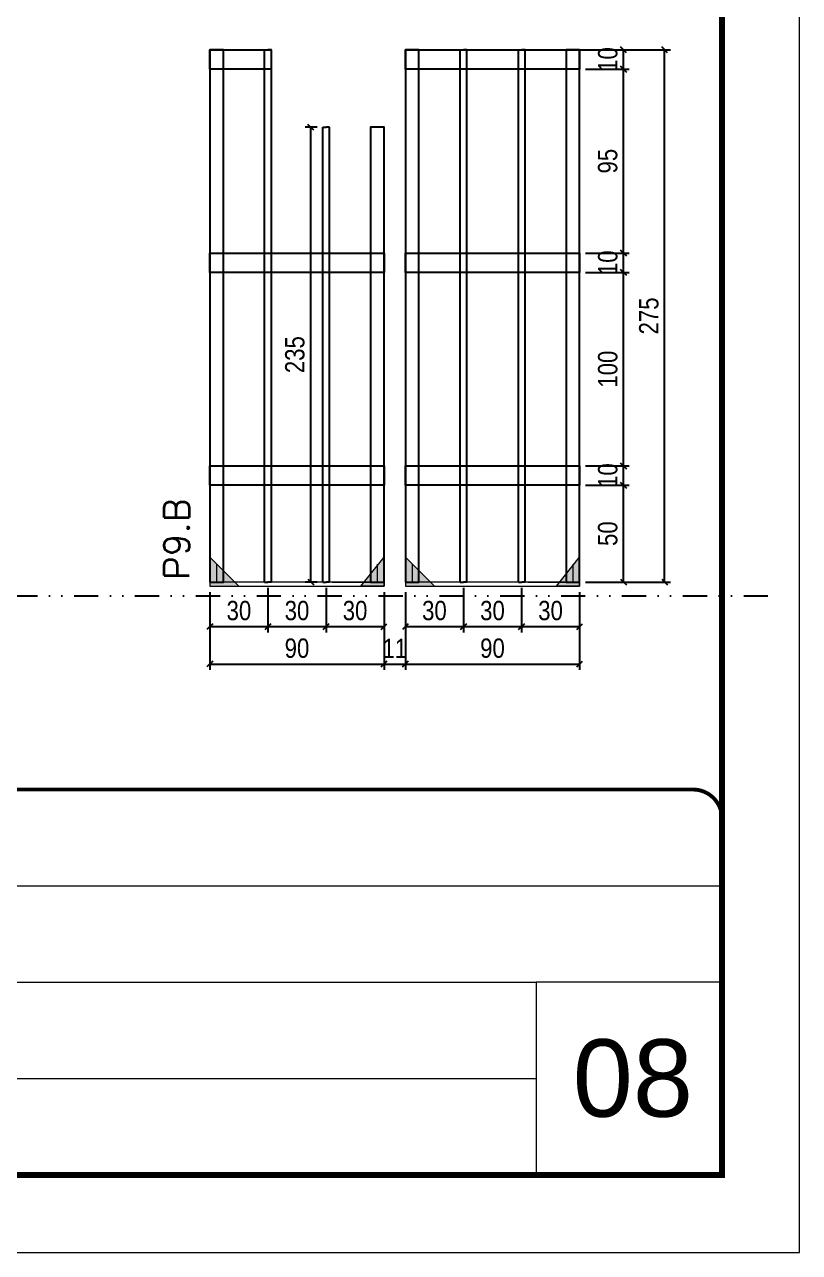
# Model space of a CAD drawing. Extents: x 14400 to 27878, y -21631 to 6985.
# Drawn here: x 20267 to 20667, y 4786 to 5421 of the extents above; entities that cross this region are included whole.
import ezdxf

# ---------------------------------------------------------------- set-up
doc = ezdxf.new("R2010")
doc.units = 0
for name, pattern in [('CONTINUO', [0]), ('DASHED', [0.75, 0.5, -0.25]), ('DIVIDE2', [0.625, 0.25, -0.125, 0, -0.125, 0, -0.125]), ('HIDDEN', [0.375, 0.25, -0.125])]:
    doc.linetypes.add(name, pattern=pattern)
for name, color, linetype, lineweight in [('CARIMBO', 255, 'Continuous', 9), ('Folhas', 255, 'Continuous', 9), ('Madeira', 126, 'Continuous', 18), ('Sarr 2.2x7', 40, 'Continuous', 9), ('SARRAFO DE PRESSAO', 251, 'DASHED', 9), ('Texto Seção', 7, 'Continuous', 15)]:
    doc.layers.add(name, color=color, linetype=linetype, lineweight=lineweight)
for name, color, linetype in [('COTA', 241, 'Continuous'), ('Nível', 160, 'Continuous'), ('SARR_2.2x10', 60, 'Continuous'), ('SARR_3.5x7', 81, 'Continuous'), ('SARR_7x7', 40, 'Continuous')]:
    doc.layers.add(name, color=color, linetype=linetype)
doc.styles.add('ARIAL', font='arial.ttf')
doc.styles.add('COTA TECNICA', font='techl___.ttf', dxfattribs={"height": 10})
doc.styles.add('REGUA-120', font='ROMANS.shx', dxfattribs={"height": 15})
doc.dimstyles.new('PAINEL', dxfattribs={"dimtxt": 10, "dimasz": 3, "dimexe": 3, "dimexo": 3, "dimgap": 3, "dimtad": 1, "dimdec": 1, "dimzin": 12, "dimdsep": 46, "dimtxsty": 'COTA TECNICA', "dimblk1": 'OBLIQUE', "dimblk2": 'OBLIQUE', "dimsah": 1, "dimcen": 0.9, "dimclrd": 4, "dimclre": 4, "dimclrt": 240, "dimadec": 1, "dimazin": 3, "dimtfac": 1, "dimtdec": 1, "dimtmove": 0, "dimatfit": 3, "dimfxl": 1, "dimtolj": 1, "dimtzin": 12, "dimarcsym": 0})

# ---------------------------------------------------------------- blocks, each defined once
blk = doc.blocks.new('9999999999')
at = {"color": 30, "linetype": 'CONTINUO'}
for p, q in [((98564.56, 34379.64), (99583.98, 34379.64)), ((98564.56, 34329.83), (99487.98, 34329.83)), ((99583.98, 34329.83), (99487.98, 34329.83)), ((99487.98, 34329.83), (99487.98, 34230.21)), ((98564.56, 34280.02), (99487.98, 34280.02))]:
    blk.add_line(p, q, dxfattribs=at)
at = {"color": 30, "linetype": 'CONTINUO', "const_width": 2}
blk.add_lwpolyline([(99583.98, 34230.21), (99583.98, 34414.45, 0.414214), (99568.98, 34429.45), (98228.98, 34429.45, 0.414214), (98213.98, 34414.45), (98213.98, 34245.21, 0.414214), (98228.98, 34230.21), (99583.98, 34230.21)], format="xyb", dxfattribs=at)
at = {"layer": 'Folhas'}
blk.add_lwpolyline([(98138.98, 34190.21), (99623.98, 34190.21), (99623.98, 35240.21), (98138.98, 35240.21)], close=True, dxfattribs=at)
at = {"layer": 'Folhas', "color": 30, "const_width": 3}
blk.add_lwpolyline([(98213.98, 34230.21), (99583.98, 34230.21), (99583.98, 35200.21), (98213.98, 35200.21)], close=True, dxfattribs=at)
blk = doc.blocks.new('_Oblique')
at = {"color": 0, "linetype": 'ByBlock', "lineweight": -2}
blk.add_line((-0.5, -0.5), (0.5, 0.5), dxfattribs=at)
blk = doc.blocks.new('*D5959')
at = {"layer": 'COTA', "color": 4, "lineweight": -2, "transparency": 16777216}
for p, q in [((20493.38, 5129.64), (20493.38, 5106.61)), ((20463.38, 5127.44), (20463.38, 5106.61)), ((20463.38, 5109.61), (20493.38, 5109.61))]:
    blk.add_line(p, q, dxfattribs=at)
at = {"layer": 'Defpoints', "color": 0, "transparency": 16777216}
for p in [(20463.38, 5130.44), (20493.38, 5132.64), (20493.38, 5109.61)]:
    blk.add_point(p, dxfattribs=at)
at = {"layer": 'COTA', "color": 4, "lineweight": -2, "transparency": 16777216, "xscale": 3, "yscale": 3, "zscale": 3, "rotation": 180}
blk.add_blockref('_Oblique', (20463.38, 5109.61), dxfattribs=at)
at = {"layer": 'COTA', "color": 4, "lineweight": -2, "transparency": 16777216, "xscale": 3, "yscale": 3, "zscale": 3}
blk.add_blockref('_Oblique', (20493.38, 5109.61), dxfattribs=at)
at = {"layer": 'COTA', "color": 240, "transparency": 16777216, "insert": (20478.38, 5117.83), "char_height": 10, "attachment_point": 5, "style": 'COTA TECNICA'}
blk.add_mtext('\\A1;30', dxfattribs=at)
blk = doc.blocks.new('*D5960')
at = {"layer": 'COTA', "color": 4, "lineweight": -2, "transparency": 16777216}
for p, q in [((20493.38, 5129.64), (20493.38, 5106.61)), ((20523.38, 5129.64), (20523.38, 5106.61)), ((20493.38, 5109.61), (20523.38, 5109.61))]:
    blk.add_line(p, q, dxfattribs=at)
at = {"layer": 'Defpoints', "color": 0, "transparency": 16777216}
for p in [(20493.38, 5132.64), (20523.38, 5132.64), (20523.38, 5109.61)]:
    blk.add_point(p, dxfattribs=at)
at = {"layer": 'COTA', "color": 4, "lineweight": -2, "transparency": 16777216, "xscale": 3, "yscale": 3, "zscale": 3, "rotation": 180}
blk.add_blockref('_Oblique', (20493.38, 5109.61), dxfattribs=at)
at = {"layer": 'COTA', "color": 4, "lineweight": -2, "transparency": 16777216, "xscale": 3, "yscale": 3, "zscale": 3}
blk.add_blockref('_Oblique', (20523.38, 5109.61), dxfattribs=at)
at = {"layer": 'COTA', "color": 240, "transparency": 16777216, "insert": (20508.38, 5117.83), "char_height": 10, "attachment_point": 5, "style": 'COTA TECNICA'}
blk.add_mtext('\\A1;30', dxfattribs=at)
blk = doc.blocks.new('*D5961')
at = {"layer": 'COTA', "color": 4, "lineweight": -2, "transparency": 16777216}
for p, q in [((20523.38, 5129.64), (20523.38, 5106.61)), ((20553.38, 5127.44), (20553.38, 5106.61)), ((20523.38, 5109.61), (20553.38, 5109.61))]:
    blk.add_line(p, q, dxfattribs=at)
at = {"layer": 'Defpoints', "color": 0, "transparency": 16777216}
for p in [(20523.38, 5132.64), (20553.38, 5130.44), (20553.38, 5109.61)]:
    blk.add_point(p, dxfattribs=at)
at = {"layer": 'COTA', "color": 4, "lineweight": -2, "transparency": 16777216, "xscale": 3, "yscale": 3, "zscale": 3, "rotation": 180}
blk.add_blockref('_Oblique', (20523.38, 5109.61), dxfattribs=at)
at = {"layer": 'COTA', "color": 4, "lineweight": -2, "transparency": 16777216, "xscale": 3, "yscale": 3, "zscale": 3}
blk.add_blockref('_Oblique', (20553.38, 5109.61), dxfattribs=at)
at = {"layer": 'COTA', "color": 240, "transparency": 16777216, "insert": (20538.38, 5117.83), "char_height": 10, "attachment_point": 5, "style": 'COTA TECNICA'}
blk.add_mtext('\\A1;30', dxfattribs=at)
blk = doc.blocks.new('*D5962')
at = {"layer": 'COTA', "color": 4, "lineweight": -2, "transparency": 16777216}
for p, q in [((20463.38, 5127.44), (20463.38, 5087.26)), ((20553.38, 5127.44), (20553.38, 5087.26)), ((20463.38, 5090.26), (20553.38, 5090.26))]:
    blk.add_line(p, q, dxfattribs=at)
at = {"layer": 'Defpoints', "color": 0, "transparency": 16777216}
for p in [(20463.38, 5130.44), (20553.38, 5130.44), (20553.38, 5090.26)]:
    blk.add_point(p, dxfattribs=at)
at = {"layer": 'COTA', "color": 4, "lineweight": -2, "transparency": 16777216, "xscale": 3, "yscale": 3, "zscale": 3, "rotation": 180}
blk.add_blockref('_Oblique', (20463.38, 5090.26), dxfattribs=at)
at = {"layer": 'COTA', "color": 4, "lineweight": -2, "transparency": 16777216, "xscale": 3, "yscale": 3, "zscale": 3}
blk.add_blockref('_Oblique', (20553.38, 5090.26), dxfattribs=at)
at = {"layer": 'COTA', "color": 240, "transparency": 16777216, "insert": (20508.38, 5098.39), "char_height": 10, "attachment_point": 5, "style": 'COTA TECNICA'}
blk.add_mtext('\\A1;90', dxfattribs=at)
blk = doc.blocks.new('*D5963')
at = {"layer": 'COTA', "color": 4, "lineweight": -2, "transparency": 16777216}
for p, q in [((20556.38, 5182.64), (20579.08, 5182.64)), ((20576.08, 5132.64), (20576.08, 5182.64)), ((20556.38, 5132.64), (20579.08, 5132.64))]:
    blk.add_line(p, q, dxfattribs=at)
at = {"layer": 'Defpoints', "color": 0, "transparency": 16777216}
for p in [(20553.38, 5182.64), (20576.08, 5182.64), (20553.38, 5132.64)]:
    blk.add_point(p, dxfattribs=at)
at = {"layer": 'COTA', "color": 4, "lineweight": -2, "transparency": 16777216, "xscale": 3, "yscale": 3, "zscale": 3}
for p, rotation in [((20576.08, 5182.64), 90), ((20576.08, 5132.64), 270)]:
    blk.add_blockref('_Oblique', p, dxfattribs=dict(at, rotation=rotation))
at = {"layer": 'COTA', "color": 240, "transparency": 16777216, "insert": (20567.97, 5157.64), "char_height": 10, "attachment_point": 5, "rotation": 90, "style": 'COTA TECNICA'}
blk.add_mtext('\\A1;50', dxfattribs=at)
blk = doc.blocks.new('*D5964')
at = {"layer": 'COTA', "color": 4, "lineweight": -2, "transparency": 16777216}
for p, q in [((20556.38, 5192.64), (20579.08, 5192.64)), ((20576.08, 5182.64), (20576.08, 5192.64)), ((20556.38, 5182.64), (20579.08, 5182.64))]:
    blk.add_line(p, q, dxfattribs=at)
at = {"layer": 'Defpoints', "color": 0, "transparency": 16777216}
for p in [(20553.38, 5192.64), (20576.08, 5192.64), (20553.38, 5182.64)]:
    blk.add_point(p, dxfattribs=at)
at = {"layer": 'COTA', "color": 4, "lineweight": -2, "transparency": 16777216, "xscale": 3, "yscale": 3, "zscale": 3}
for p, rotation in [((20576.08, 5192.64), 90), ((20576.08, 5182.64), 270)]:
    blk.add_blockref('_Oblique', p, dxfattribs=dict(at, rotation=rotation))
at = {"layer": 'COTA', "color": 240, "transparency": 16777216, "insert": (20567.98, 5187.64), "char_height": 10, "attachment_point": 5, "rotation": 90, "style": 'COTA TECNICA'}
blk.add_mtext('\\A1;10', dxfattribs=at)
blk = doc.blocks.new('*D5965')
at = {"layer": 'COTA', "color": 4, "lineweight": -2, "transparency": 16777216}
for p, q in [((20556.38, 5292.64), (20579.08, 5292.64)), ((20576.08, 5192.64), (20576.08, 5292.64)), ((20556.38, 5192.64), (20579.08, 5192.64))]:
    blk.add_line(p, q, dxfattribs=at)
at = {"layer": 'Defpoints', "color": 0, "transparency": 16777216}
for p in [(20553.38, 5292.64), (20576.08, 5292.64), (20553.38, 5192.64)]:
    blk.add_point(p, dxfattribs=at)
at = {"layer": 'COTA', "color": 4, "lineweight": -2, "transparency": 16777216, "xscale": 3, "yscale": 3, "zscale": 3}
for p, rotation in [((20576.08, 5292.64), 90), ((20576.08, 5192.64), 270)]:
    blk.add_blockref('_Oblique', p, dxfattribs=dict(at, rotation=rotation))
at = {"layer": 'COTA', "color": 240, "transparency": 16777216, "insert": (20567.98, 5242.64), "char_height": 10, "attachment_point": 5, "rotation": 90, "style": 'COTA TECNICA'}
blk.add_mtext('\\A1;100', dxfattribs=at)
blk = doc.blocks.new('*D5966')
at = {"layer": 'COTA', "color": 4, "lineweight": -2, "transparency": 16777216}
for p, q in [((20556.38, 5302.64), (20579.08, 5302.64)), ((20576.08, 5292.64), (20576.08, 5302.64)), ((20556.38, 5292.64), (20579.08, 5292.64))]:
    blk.add_line(p, q, dxfattribs=at)
at = {"layer": 'Defpoints', "color": 0, "transparency": 16777216}
for p in [(20553.38, 5302.64), (20576.08, 5302.64), (20553.38, 5292.64)]:
    blk.add_point(p, dxfattribs=at)
at = {"layer": 'COTA', "color": 4, "lineweight": -2, "transparency": 16777216, "xscale": 3, "yscale": 3, "zscale": 3}
for p, rotation in [((20576.08, 5302.64), 90), ((20576.08, 5292.64), 270)]:
    blk.add_blockref('_Oblique', p, dxfattribs=dict(at, rotation=rotation))
at = {"layer": 'COTA', "color": 240, "transparency": 16777216, "insert": (20567.98, 5297.64), "char_height": 10, "attachment_point": 5, "rotation": 90, "style": 'COTA TECNICA'}
blk.add_mtext('\\A1;10', dxfattribs=at)
blk = doc.blocks.new('*D5967')
at = {"layer": 'COTA', "color": 4, "lineweight": -2, "transparency": 16777216}
for p, q in [((20556.38, 5397.67), (20579.08, 5397.67)), ((20576.08, 5302.64), (20576.08, 5397.67)), ((20556.38, 5302.64), (20579.08, 5302.64))]:
    blk.add_line(p, q, dxfattribs=at)
at = {"layer": 'Defpoints', "color": 0, "transparency": 16777216}
for p in [(20553.38, 5397.67), (20576.08, 5397.67), (20553.38, 5302.64)]:
    blk.add_point(p, dxfattribs=at)
at = {"layer": 'COTA', "color": 4, "lineweight": -2, "transparency": 16777216, "xscale": 3, "yscale": 3, "zscale": 3}
for p, rotation in [((20576.08, 5397.67), 90), ((20576.08, 5302.64), 270)]:
    blk.add_blockref('_Oblique', p, dxfattribs=dict(at, rotation=rotation))
at = {"layer": 'COTA', "color": 240, "transparency": 16777216, "insert": (20567.94, 5350.15), "char_height": 10, "attachment_point": 5, "rotation": 90, "style": 'COTA TECNICA'}
blk.add_mtext('\\A1;95', dxfattribs=at)
blk = doc.blocks.new('*D5968')
at = {"layer": 'COTA', "color": 4, "lineweight": -2, "transparency": 16777216}
for p, q in [((20556.38, 5407.67), (20579.08, 5407.67)), ((20576.08, 5397.67), (20576.08, 5407.67)), ((20556.38, 5397.67), (20579.08, 5397.67))]:
    blk.add_line(p, q, dxfattribs=at)
at = {"layer": 'Defpoints', "color": 0, "transparency": 16777216}
for p in [(20553.38, 5407.67), (20576.08, 5407.67), (20553.38, 5397.67)]:
    blk.add_point(p, dxfattribs=at)
at = {"layer": 'COTA', "color": 4, "lineweight": -2, "transparency": 16777216, "xscale": 3, "yscale": 3, "zscale": 3}
for p, rotation in [((20576.08, 5407.67), 90), ((20576.08, 5397.67), 270)]:
    blk.add_blockref('_Oblique', p, dxfattribs=dict(at, rotation=rotation))
at = {"layer": 'COTA', "color": 240, "transparency": 16777216, "insert": (20567.98, 5402.67), "char_height": 10, "attachment_point": 5, "rotation": 90, "style": 'COTA TECNICA'}
blk.add_mtext('\\A1;10', dxfattribs=at)
blk = doc.blocks.new('*D5969')
at = {"layer": 'COTA', "color": 4, "lineweight": -2, "transparency": 16777216}
for p, q in [((20392.38, 5129.64), (20392.38, 5106.61)), ((20362.38, 5127.44), (20362.38, 5106.61)), ((20362.38, 5109.61), (20392.38, 5109.61))]:
    blk.add_line(p, q, dxfattribs=at)
at = {"layer": 'Defpoints', "color": 0, "transparency": 16777216}
for p in [(20362.38, 5130.44), (20392.38, 5132.64), (20392.38, 5109.61)]:
    blk.add_point(p, dxfattribs=at)
at = {"layer": 'COTA', "color": 4, "lineweight": -2, "transparency": 16777216, "xscale": 3, "yscale": 3, "zscale": 3, "rotation": 180}
blk.add_blockref('_Oblique', (20362.38, 5109.61), dxfattribs=at)
at = {"layer": 'COTA', "color": 4, "lineweight": -2, "transparency": 16777216, "xscale": 3, "yscale": 3, "zscale": 3}
blk.add_blockref('_Oblique', (20392.38, 5109.61), dxfattribs=at)
at = {"layer": 'COTA', "color": 240, "transparency": 16777216, "insert": (20377.38, 5117.83), "char_height": 10, "attachment_point": 5, "style": 'COTA TECNICA'}
blk.add_mtext('\\A1;30', dxfattribs=at)
blk = doc.blocks.new('*D5970')
at = {"layer": 'COTA', "color": 4, "lineweight": -2, "transparency": 16777216}
for p, q in [((20392.38, 5129.64), (20392.38, 5106.61)), ((20422.38, 5129.64), (20422.38, 5106.61)), ((20392.38, 5109.61), (20422.38, 5109.61))]:
    blk.add_line(p, q, dxfattribs=at)
at = {"layer": 'Defpoints', "color": 0, "transparency": 16777216}
for p in [(20392.38, 5132.64), (20422.38, 5132.64), (20422.38, 5109.61)]:
    blk.add_point(p, dxfattribs=at)
at = {"layer": 'COTA', "color": 4, "lineweight": -2, "transparency": 16777216, "xscale": 3, "yscale": 3, "zscale": 3, "rotation": 180}
blk.add_blockref('_Oblique', (20392.38, 5109.61), dxfattribs=at)
at = {"layer": 'COTA', "color": 4, "lineweight": -2, "transparency": 16777216, "xscale": 3, "yscale": 3, "zscale": 3}
blk.add_blockref('_Oblique', (20422.38, 5109.61), dxfattribs=at)
at = {"layer": 'COTA', "color": 240, "transparency": 16777216, "insert": (20407.38, 5117.83), "char_height": 10, "attachment_point": 5, "style": 'COTA TECNICA'}
blk.add_mtext('\\A1;30', dxfattribs=at)
blk = doc.blocks.new('*D5971')
at = {"layer": 'COTA', "color": 4, "lineweight": -2, "transparency": 16777216}
for p, q in [((20422.38, 5129.64), (20422.38, 5106.61)), ((20452.38, 5127.44), (20452.38, 5106.61)), ((20422.38, 5109.61), (20452.38, 5109.61))]:
    blk.add_line(p, q, dxfattribs=at)
at = {"layer": 'Defpoints', "color": 0, "transparency": 16777216}
for p in [(20422.38, 5132.64), (20452.38, 5130.44), (20452.38, 5109.61)]:
    blk.add_point(p, dxfattribs=at)
at = {"layer": 'COTA', "color": 4, "lineweight": -2, "transparency": 16777216, "xscale": 3, "yscale": 3, "zscale": 3, "rotation": 180}
blk.add_blockref('_Oblique', (20422.38, 5109.61), dxfattribs=at)
at = {"layer": 'COTA', "color": 4, "lineweight": -2, "transparency": 16777216, "xscale": 3, "yscale": 3, "zscale": 3}
blk.add_blockref('_Oblique', (20452.38, 5109.61), dxfattribs=at)
at = {"layer": 'COTA', "color": 240, "transparency": 16777216, "insert": (20437.38, 5117.83), "char_height": 10, "attachment_point": 5, "style": 'COTA TECNICA'}
blk.add_mtext('\\A1;30', dxfattribs=at)
blk = doc.blocks.new('*D5972')
at = {"layer": 'COTA', "color": 4, "lineweight": -2, "transparency": 16777216}
for p, q in [((20362.38, 5127.44), (20362.38, 5087.26)), ((20452.38, 5127.44), (20452.38, 5087.26)), ((20362.38, 5090.26), (20452.38, 5090.26))]:
    blk.add_line(p, q, dxfattribs=at)
at = {"layer": 'Defpoints', "color": 0, "transparency": 16777216}
for p in [(20362.38, 5130.44), (20452.38, 5130.44), (20452.38, 5090.26)]:
    blk.add_point(p, dxfattribs=at)
at = {"layer": 'COTA', "color": 4, "lineweight": -2, "transparency": 16777216, "xscale": 3, "yscale": 3, "zscale": 3, "rotation": 180}
blk.add_blockref('_Oblique', (20362.38, 5090.26), dxfattribs=at)
at = {"layer": 'COTA', "color": 4, "lineweight": -2, "transparency": 16777216, "xscale": 3, "yscale": 3, "zscale": 3}
blk.add_blockref('_Oblique', (20452.38, 5090.26), dxfattribs=at)
at = {"layer": 'COTA', "color": 240, "transparency": 16777216, "insert": (20407.38, 5098.39), "char_height": 10, "attachment_point": 5, "style": 'COTA TECNICA'}
blk.add_mtext('\\A1;90', dxfattribs=at)
blk = doc.blocks.new('*D5973')
at = {"layer": 'COTA', "color": 4, "lineweight": -2, "transparency": 16777216}
for p, q in [((20452.38, 5127.44), (20452.38, 5087.26)), ((20463.38, 5127.44), (20463.38, 5087.26)), ((20452.38, 5090.26), (20463.38, 5090.26))]:
    blk.add_line(p, q, dxfattribs=at)
at = {"layer": 'Defpoints', "color": 0, "transparency": 16777216}
for p in [(20452.38, 5130.44), (20463.38, 5130.44), (20463.38, 5090.26)]:
    blk.add_point(p, dxfattribs=at)
at = {"layer": 'COTA', "color": 4, "lineweight": -2, "transparency": 16777216, "xscale": 3, "yscale": 3, "zscale": 3, "rotation": 180}
blk.add_blockref('_Oblique', (20452.38, 5090.26), dxfattribs=at)
at = {"layer": 'COTA', "color": 4, "lineweight": -2, "transparency": 16777216, "xscale": 3, "yscale": 3, "zscale": 3}
blk.add_blockref('_Oblique', (20463.38, 5090.26), dxfattribs=at)
at = {"layer": 'COTA', "color": 240, "transparency": 16777216, "insert": (20457.88, 5098.32), "char_height": 10, "attachment_point": 5, "style": 'COTA TECNICA'}
blk.add_mtext('\\A1;11', dxfattribs=at)
blk = doc.blocks.new('*D5974')
at = {"layer": 'COTA', "color": 4, "lineweight": -2, "transparency": 16777216}
for p, q in [((20498.13, 5407.67), (20600.3, 5407.67)), ((20597.3, 5132.64), (20597.3, 5407.67)), ((20556.38, 5132.64), (20600.3, 5132.64))]:
    blk.add_line(p, q, dxfattribs=at)
at = {"layer": 'Defpoints', "color": 0, "transparency": 16777216}
for p in [(20495.13, 5407.67), (20597.3, 5407.67), (20553.38, 5132.64)]:
    blk.add_point(p, dxfattribs=at)
at = {"layer": 'COTA', "color": 4, "lineweight": -2, "transparency": 16777216, "xscale": 3, "yscale": 3, "zscale": 3}
for p, rotation in [((20597.3, 5407.67), 90), ((20597.3, 5132.64), 270)]:
    blk.add_blockref('_Oblique', p, dxfattribs=dict(at, rotation=rotation))
at = {"layer": 'COTA', "color": 240, "transparency": 16777216, "insert": (20589.19, 5270.15), "char_height": 10, "attachment_point": 5, "rotation": 90, "style": 'COTA TECNICA'}
blk.add_mtext('\\A1;275', dxfattribs=at)
blk = doc.blocks.new('*D5978')
at = {"layer": 'COTA', "color": 4, "lineweight": -2, "transparency": 16777216}
for p, q in [((20417.76, 5367.67), (20411.53, 5367.67)), ((20414.53, 5132.64), (20414.53, 5367.67)), ((20417.76, 5132.64), (20411.53, 5132.64))]:
    blk.add_line(p, q, dxfattribs=at)
at = {"layer": 'Defpoints', "color": 0, "transparency": 16777216}
for p in [(20414.53, 5367.67), (20420.76, 5367.67), (20420.76, 5132.64)]:
    blk.add_point(p, dxfattribs=at)
at = {"layer": 'COTA', "color": 4, "lineweight": -2, "transparency": 16777216, "xscale": 3, "yscale": 3, "zscale": 3}
for p, rotation in [((20414.53, 5367.67), 90), ((20414.53, 5132.64), 270)]:
    blk.add_blockref('_Oblique', p, dxfattribs=dict(at, rotation=rotation))
at = {"layer": 'COTA', "color": 240, "transparency": 16777216, "insert": (20406.31, 5250.15), "char_height": 10, "attachment_point": 5, "rotation": 90, "style": 'COTA TECNICA'}
blk.add_mtext('\\A1;235', dxfattribs=at)

msp = doc.modelspace()

# ---------------------------------------------------------------- hatches: boundary and pattern name
at = {"layer": 'Madeira'}
h = msp.add_hatch(color=252, dxfattribs=at)
h.dxf.hatch_style = 2
h.paths.add_polyline_path([(20362.38, 5145.44), (20362.38, 5130.44), (20377.38, 5130.44)])
h = msp.add_hatch(color=252, dxfattribs=at)
h.dxf.hatch_style = 2
h.paths.add_polyline_path([(20452.38, 5145.44), (20452.38, 5130.44), (20440.38, 5130.44)])
h = msp.add_hatch(color=252, dxfattribs=at)
h.dxf.hatch_style = 2
h.paths.add_polyline_path([(20463.38, 5145.44), (20463.38, 5130.44), (20478.38, 5130.44)])
h = msp.add_hatch(color=252, dxfattribs=at)
h.dxf.hatch_style = 2
h.paths.add_polyline_path([(20553.38, 5145.44), (20553.38, 5130.44), (20541.38, 5130.44)])

# ---------------------------------------------------------------- linework, layer by layer
at = {"layer": 'Madeira', "color": 250, "linetype": 'HIDDEN'}
for p, q in [((20365.88, 5141.94), (20365.88, 5132.64)), ((20448.88, 5141.94), (20448.88, 5132.64)), ((20466.88, 5141.94), (20466.88, 5132.64)), ((20549.88, 5141.94), (20549.88, 5132.64)), ((20372.21, 5132.64), (20362.38, 5132.64)), ((20372.21, 5132.64), (20362.38, 5132.64)), ((20442.55, 5132.64), (20452.38, 5132.64)), ((20442.55, 5132.64), (20452.38, 5132.64)), ((20473.21, 5132.64), (20463.38, 5132.64)), ((20473.21, 5132.64), (20463.38, 5132.64)), ((20543.55, 5132.64), (20553.38, 5132.64)), ((20543.55, 5132.64), (20553.38, 5132.64))]:
    msp.add_line(p, q, dxfattribs=at)
at = {"layer": 'Madeira', "color": 1, "linetype": 'HIDDEN'}
for p, q in [((20365.88, 5141.94), (20365.88, 5132.64)), ((20448.88, 5141.94), (20448.88, 5132.64)), ((20466.88, 5141.94), (20466.88, 5132.64)), ((20549.88, 5141.94), (20549.88, 5132.64)), ((20369.38, 5138.44), (20369.38, 5132.64)), ((20470.38, 5138.43), (20470.38, 5132.64)), ((20378.18, 5132.64), (20362.38, 5132.64)), ((20425.58, 5132.64), (20452.38, 5132.64)), ((20479.18, 5132.64), (20463.38, 5132.64)), ((20526.58, 5132.64), (20553.38, 5132.64))]:
    msp.add_line(p, q, dxfattribs=at)
at = {"layer": 'Madeira', "color": 250}
for p, q in [((20362.38, 5132.64), (20362.38, 5130.44)), ((20362.38, 5132.64), (20362.38, 5130.44)), ((20362.38, 5132.64), (20362.38, 5130.44)), ((20463.38, 5132.64), (20463.38, 5130.44)), ((20463.38, 5132.64), (20463.38, 5130.44)), ((20463.38, 5132.64), (20463.38, 5130.44))]:
    msp.add_line(p, q, dxfattribs=at)
at = {"layer": 'Madeira', "color": 0}
for points in [[(20362.38, 5145.44), (20362.38, 5130.44), (20377.38, 5130.44), (20362.38, 5145.44)], [(20452.38, 5145.44), (20452.38, 5130.44), (20440.38, 5130.44), (20452.38, 5145.44)], [(20463.38, 5145.44), (20463.38, 5130.44), (20478.38, 5130.44), (20463.38, 5145.44)], [(20553.38, 5145.44), (20553.38, 5130.44), (20541.38, 5130.44), (20553.38, 5145.44)]]:
    msp.add_lwpolyline(points, dxfattribs=at)
at = {"layer": 'Nível', "color": 4, "linetype": 'DIVIDE2', "ltscale": 50}
msp.add_line((19285.84, 5125.44), (20655.84, 5125.44), dxfattribs=at)
at = {"layer": 'Sarr 2.2x7'}
for p, q in [((20362.38, 5132.64), (20362.38, 5130.44)), ((20452.38, 5130.44), (20452.38, 5132.64)), ((20463.38, 5132.64), (20463.38, 5130.44)), ((20553.38, 5130.44), (20553.38, 5132.64))]:
    msp.add_line(p, q, dxfattribs=at)
for points in [[(20452.38, 5132.64), (20362.38, 5132.64), (20362.38, 5130.44), (20452.38, 5130.44)], [(20553.38, 5132.64), (20463.38, 5132.64), (20463.38, 5130.44), (20553.38, 5130.44)]]:
    msp.add_lwpolyline(points, close=True, dxfattribs=at)
at = {"layer": 'SARR_2.2x10'}
for points in [[(20362.38, 5407.67), (20394, 5407.67), (20394, 5397.67), (20362.38, 5397.67)], [(20463.38, 5407.67), (20553.38, 5407.67), (20553.38, 5397.67), (20463.38, 5397.67)], [(20362.38, 5302.64), (20452.38, 5302.64), (20452.38, 5292.64), (20362.38, 5292.64)], [(20463.38, 5302.64), (20553.38, 5302.64), (20553.38, 5292.64), (20463.38, 5292.64)], [(20362.38, 5192.64), (20452.38, 5192.64), (20452.38, 5182.64), (20362.38, 5182.64)], [(20463.38, 5192.64), (20553.38, 5192.64), (20553.38, 5182.64), (20463.38, 5182.64)]]:
    msp.add_lwpolyline(points, close=True, dxfattribs=at)
at = {"layer": 'SARR_3.5x7'}
for p, q in [((20390.63, 5132.64), (20390.63, 5407.67)), ((20390.63, 5407.67), (20392.38, 5407.67)), ((20394.13, 5407.67), (20392.38, 5407.67)), ((20394.13, 5132.64), (20394.13, 5407.67)), ((20491.63, 5132.64), (20491.63, 5407.67)), ((20491.63, 5407.67), (20493.38, 5407.67)), ((20495.13, 5407.67), (20493.38, 5407.67)), ((20495.13, 5132.64), (20495.13, 5407.67)), ((20521.76, 5132.64), (20521.76, 5407.67)), ((20521.76, 5407.67), (20523.51, 5407.67)), ((20525.26, 5407.67), (20523.51, 5407.67)), ((20525.26, 5132.64), (20525.26, 5407.67)), ((20420.76, 5132.64), (20420.76, 5367.67)), ((20420.76, 5367.67), (20422.51, 5367.67)), ((20424.26, 5367.67), (20422.51, 5367.67)), ((20424.26, 5132.64), (20424.26, 5367.67)), ((20390.63, 5132.64), (20392.38, 5132.64)), ((20394.13, 5132.64), (20392.38, 5132.64)), ((20420.76, 5132.64), (20422.51, 5132.64)), ((20424.26, 5132.64), (20422.51, 5132.64)), ((20491.63, 5132.64), (20493.38, 5132.64)), ((20495.13, 5132.64), (20493.38, 5132.64)), ((20521.76, 5132.64), (20523.51, 5132.64)), ((20525.26, 5132.64), (20523.51, 5132.64))]:
    msp.add_line(p, q, dxfattribs=at)
at = {"layer": 'SARR_7x7'}
for points in [[(20362.38, 5132.64), (20369.38, 5132.64), (20369.38, 5407.67), (20362.38, 5407.67)], [(20463.38, 5132.64), (20470.38, 5132.64), (20470.38, 5407.67), (20463.38, 5407.67)], [(20546.38, 5132.64), (20553.38, 5132.64), (20553.38, 5407.67), (20546.38, 5407.67)], [(20445.38, 5132.64), (20452.38, 5132.64), (20452.38, 5367.67), (20445.38, 5367.67)]]:
    msp.add_lwpolyline(points, close=True, dxfattribs=at)

# ---------------------------------------------------------------- block references
at = {"layer": 'SARRAFO DE PRESSAO', "color": 6, "linetype": 'ByBlock'}
msp.add_blockref('9999999999', (-78957.01, -29404.05), dxfattribs=at)

# ---------------------------------------------------------------- texts
at = {"layer": 'CARIMBO', "style": 'ARIAL'}
msp.add_text('08', height=40, dxfattribs=at).set_placement((20549.83, 4856.3))
at = {"layer": 'Texto Seção', "style": 'REGUA-120', "width": 1.05}
msp.add_text('P9.B', height=13, rotation=90, dxfattribs=at).set_placement((20351.7, 5133.73))

# ---------------------------------------------------------------- dimensions: what is measured, and where the dimension line sits
at = {"layer": 'COTA'}
for base, p1, p2, picture, middle in [((20597.3, 5407.67), (20553.38, 5132.64), (20495.13, 5407.67), '*D5974', (20589.19, 5270.15)), ((20576.08, 5397.67), (20553.38, 5302.64), (20553.38, 5397.67), '*D5967', (20567.94, 5350.15)), ((20576.08, 5292.64), (20553.38, 5192.64), (20553.38, 5292.64), '*D5965', (20567.98, 5242.64)), ((20576.08, 5182.64), (20553.38, 5132.64), (20553.38, 5182.64), '*D5963', (20567.97, 5157.64))]:
    dim = msp.add_linear_dim(base=base, p1=p1, p2=p2, angle=90, dimstyle='PAINEL', override={"dimtmove": 1}, dxfattribs=at)
    dim.commit()
    dim.dimension.update_dxf_attribs({"geometry": picture, "text_midpoint": middle})
for base, p1, p2, picture, middle in [((20576.08, 5407.67), (20553.38, 5397.67), (20553.38, 5407.67), '*D5968', (20576.08, 5402.67)), ((20576.08, 5302.64), (20553.38, 5292.64), (20553.38, 5302.64), '*D5966', (20576.08, 5297.64)), ((20576.08, 5192.64), (20553.38, 5182.64), (20553.38, 5192.64), '*D5964', (20576.08, 5187.64))]:
    dim = msp.add_linear_dim(base=base, p1=p1, p2=p2, angle=90, dimstyle='PAINEL', override={"dimtmove": 1}, dxfattribs=at)
    dim.commit()
    dim.dimension.update_dxf_attribs({"geometry": picture, "text_midpoint": middle, "dimtype": 160})
dim = msp.add_linear_dim(base=(20414.53, 5367.67), p1=(20420.76, 5132.64), p2=(20420.76, 5367.67), angle=90, dimstyle='PAINEL', dxfattribs=at)
dim.commit()
dim.dimension.update_dxf_attribs({"geometry": '*D5978', "text_midpoint": (20406.31, 5250.15)})
for base, p1, p2, picture, middle in [((20392.38, 5109.61), (20362.38, 5130.44), (20392.38, 5132.64), '*D5969', (20377.38, 5117.83)), ((20452.38, 5090.26), (20362.38, 5130.44), (20452.38, 5130.44), '*D5972', (20407.38, 5098.39)), ((20422.38, 5109.61), (20392.38, 5132.64), (20422.38, 5132.64), '*D5970', (20407.38, 5117.83)), ((20452.38, 5109.61), (20422.38, 5132.64), (20452.38, 5130.44), '*D5971', (20437.38, 5117.83)), ((20493.38, 5109.61), (20463.38, 5130.44), (20493.38, 5132.64), '*D5959', (20478.38, 5117.83)), ((20553.38, 5090.26), (20463.38, 5130.44), (20553.38, 5130.44), '*D5962', (20508.38, 5098.39)), ((20523.38, 5109.61), (20493.38, 5132.64), (20523.38, 5132.64), '*D5960', (20508.38, 5117.83)), ((20553.38, 5109.61), (20523.38, 5132.64), (20553.38, 5130.44), '*D5961', (20538.38, 5117.83))]:
    dim = msp.add_linear_dim(base=base, p1=p1, p2=p2, dimstyle='PAINEL', override={"dimtmove": 1}, dxfattribs=at)
    dim.commit()
    dim.dimension.update_dxf_attribs({"geometry": picture, "text_midpoint": middle})
dim = msp.add_linear_dim(base=(20463.38, 5090.26), p1=(20452.38, 5130.44), p2=(20463.38, 5130.44), dimstyle='PAINEL', override={"dimtmove": 1}, dxfattribs=at)
dim.commit()
dim.dimension.update_dxf_attribs({"geometry": '*D5973', "text_midpoint": (20457.88, 5090.26), "dimtype": 160})

doc.saveas('drawing.dxf')
